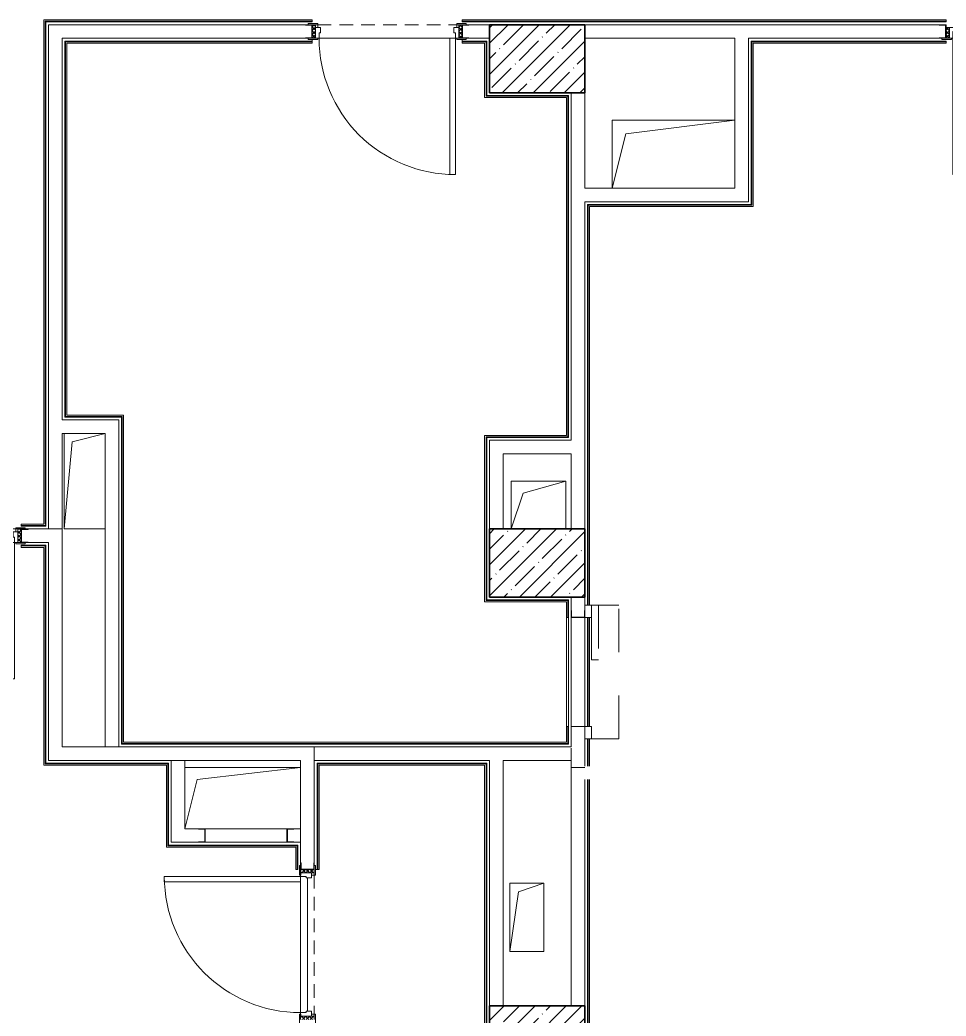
# Model space of a CAD drawing. Header units: millimetres. Extents: x 5993 to 95364, y 87345 to 143522.
# Drawn here: x 48751 to 49304, y 118966 to 119561 of the extents above; entities that cross this region are included whole.
import ezdxf

# ---------------------------------------------------------------- set-up
doc = ezdxf.new("R2010")
doc.units = ezdxf.units.MM
for name, pattern in [('200_ШТРИХ_ш1п0_6_', [160, 100, -60]), ('Штрих', [635, 317.5, -317.5]), ('Штрих короткий', [300, 150, -150])]:
    doc.linetypes.add(name, pattern=pattern)
for name, color, linetype, lineweight in [('0-2', 7, 'Continuous', 9), ('Двери', 7, 'Continuous', 9), ('Двери-1', 7, 'Continuous', 13), ('Каркас_Импост', 7, 'Continuous', 13), ('Каркас_Импост-1', 7, 'Continuous', 9), ('Невидимые линии-1', 7, 'Штрих', 9), ('Несущие колонны', 7, 'Continuous', 9), ('Несущие колонны-1', 7, 'Continuous', 35), ('Обобщенные модели', 7, 'Continuous', 9), ('Общие ребра', 7, 'Continuous', 9), ('Открывание-1', 7, 'Continuous', 9), ('Панель', 7, 'Continuous', 13), ('Перекрытия', 7, 'Continuous', 9), ('Перемычка-1', 7, 'Штрих короткий', 9), ('Перемычка_Пунктирные линии-1', 7, '200_ШТРИХ_ш1п0_6_', 9), ('Стены', 7, 'Continuous', 9), ('Стены-1', 7, 'Continuous', 13)]:
    doc.layers.add(name, color=color, linetype=linetype, lineweight=lineweight)
pattern_1 = [(135, (1751.41, 114.685), (-14.14214, -14.14214), []), (225, (1751.41, 114.685), (14.14214, -14.14214), [])]
pattern_2 = [(45, (-371.384, 114.685), (-14.1421, 14.1421), []), (135, (-371.384, 114.685), (-14.1421, -14.1421), [])]

# ---------------------------------------------------------------- blocks, each defined once
blk = doc.blocks.new('Дверь_СКБ_1Ст_Внутренняя_ШЕР - СОШ_Д-10__Дв_1100x2100h_Цеха пищеблока_EI30-27823164-АИ2_01_План напольных покрытий и плинтусов 1го этажа _Часть 1_')
at = {"layer": 'Двери'}
h = blk.add_hatch(dxfattribs=at)
h.set_pattern_fill('FP_76', color=256, style=0, pattern_type=2)
h.set_pattern_definition(pattern_1)
h.paths.add_polyline_path([(537.5, 47), (537.5, -50), (562.5, -50), (562.5, 50), (537.5, 50)], flags=0)
at = {"layer": 'Каркас_Импост-1'}
h = blk.add_hatch(dxfattribs=at)
h.set_pattern_fill('FP_77', color=256, style=0, pattern_type=2)
h.set_pattern_definition(pattern_2)
h.paths.add_polyline_path([(-537.5, 47), (-537.5, -50), (-512.5, -50), (-512.5, 50), (-537.5, 50)], flags=0)
at = {"layer": 'Каркас_Импост'}
for p, q in [((-497.5, 58), (-567.5, 58)), ((-567.5, 58), (-567.5, 50)), ((-512.5, 50), (-537.5, 50)), ((-537.5, 50), (-497.5, 50)), ((-487.5, 50), (-512.5, 50)), ((-512.5, 50), (-512.5, -30)), ((-512.5, -50), (-512.5, 50)), ((-497.5, 50), (-512.5, 50)), ((-512.5, 50), (-512.5, 49)), ((-512.5, 49), (-497.5, 49)), ((-497.5, 50), (-497.5, 58)), ((-497.5, 49), (-497.5, 50)), ((-487.5, 10), (-487.5, 50)), ((-477.5, 10), (-487.5, 10)), ((-477.5, -30), (-477.5, 10)), ((512.5, 10), (502.5, 10)), ((502.5, 10), (502.5, -30)), ((512.5, 50), (512.5, 10)), ((537.5, 50), (512.5, 50)), ((592.5, 58), (522.5, 58)), ((522.5, 58), (522.5, 50)), ((537.5, 50), (522.5, 50)), ((522.5, 50), (522.5, 49)), ((522.5, 50), (562.5, 50)), ((522.5, 49), (537.5, 49)), ((537.5, -30), (537.5, 50)), ((562.5, 50), (537.5, 50)), ((537.5, 50), (537.5, -50)), ((537.5, 49), (537.5, 50)), ((592.5, 50), (592.5, 58)), ((-567.5, -50), (-567.5, -58)), ((-567.5, -58), (-497.5, -58)), ((-537.5, -50), (-512.5, -50)), ((-497.5, -50), (-537.5, -50)), ((-512.5, -30), (-477.5, -30)), ((-497.5, -30), (-512.5, -30)), ((-512.5, -30), (-512.5, -50)), ((-512.5, -50), (-497.5, -50)), ((-497.5, -50), (-497.5, -30)), ((-497.5, -58), (-497.5, -50)), ((502.5, -30), (537.5, -30)), ((537.5, -30), (522.5, -30)), ((522.5, -30), (522.5, -50)), ((522.5, -50), (537.5, -50)), ((562.5, -50), (522.5, -50)), ((522.5, -50), (522.5, -58)), ((522.5, -58), (592.5, -58)), ((537.5, -50), (537.5, -30)), ((537.5, -50), (562.5, -50)), ((592.5, -58), (592.5, -50))]:
    blk.add_line(p, q, dxfattribs=at)
at = {"layer": 'Открывание-1'}
blk.add_arc((-487.5, 50), 1000, 360, 90, dxfattribs=at)
at = {"layer": 'Панель'}
for p, q in [((-487.5, 1050), (-487.5, 50)), ((-447.5, 1050), (-487.5, 1050)), ((-447.5, 50), (-447.5, 1050)), ((-487.5, 50), (-447.5, 50))]:
    blk.add_line(p, q, dxfattribs=at)
blk = doc.blocks.new('Дверь_СКБ_1Ст_Внутренняя_ШЕР - СОШ_Д-9_Дв_1100x2100h_Раздаточная_ моечные_ цеха все кроме горячего_ помещение для временного хранения пищевых отходов-27822622-АИ2_01_План напольных покрытий и плинтусов 1го этажа _Часть 1_')
at = {"layer": 'Двери'}
h = blk.add_hatch(dxfattribs=at)
h.set_pattern_fill('FP_76', color=256, style=0, pattern_type=2)
h.set_pattern_definition(pattern_1)
h.paths.add_polyline_path([(562.5, 50), (537.5, 50), (537.5, -50), (562.5, -50), (562.5, 47)], flags=0)
at = {"layer": 'Каркас_Импост-1'}
h = blk.add_hatch(dxfattribs=at)
h.set_pattern_fill('FP_77', color=256, style=0, pattern_type=2)
h.set_pattern_definition(pattern_2)
h.paths.add_polyline_path([(-512.5, -50), (-512.5, 50), (-537.5, 50), (-537.5, -50)], flags=0)
at = {"layer": 'Каркас_Импост'}
for p, q in [((-497.5, 58), (-567.5, 58)), ((-567.5, 58), (-567.5, 50)), ((-512.5, 50), (-537.5, 50)), ((-537.5, 50), (-497.5, 50)), ((-487.5, 50), (-512.5, 50)), ((-512.5, 50), (-512.5, -30)), ((-512.5, -50), (-512.5, 50)), ((-497.5, 50), (-512.5, 50)), ((-512.5, 50), (-512.5, 49)), ((-512.5, 49), (-497.5, 49)), ((-497.5, 50), (-497.5, 58)), ((-497.5, 49), (-497.5, 50)), ((-487.5, 10), (-487.5, 50)), ((-477.5, 10), (-487.5, 10)), ((-477.5, -30), (-477.5, 10)), ((512.5, 10), (502.5, 10)), ((502.5, 10), (502.5, -30)), ((512.5, 50), (512.5, 10)), ((537.5, 50), (512.5, 50)), ((592.5, 58), (522.5, 58)), ((522.5, 58), (522.5, 50)), ((537.5, 50), (522.5, 50)), ((522.5, 50), (522.5, 49)), ((522.5, 50), (562.5, 50)), ((522.5, 49), (537.5, 49)), ((537.5, -30), (537.5, 50)), ((562.5, 50), (537.5, 50)), ((537.5, 50), (537.5, -50)), ((537.5, 49), (537.5, 50)), ((592.5, 50), (592.5, 58)), ((-567.5, -50), (-567.5, -58)), ((-567.5, -58), (-497.5, -58)), ((-537.5, -50), (-512.5, -50)), ((-497.5, -50), (-537.5, -50)), ((-512.5, -30), (-477.5, -30)), ((-497.5, -30), (-512.5, -30)), ((-512.5, -30), (-512.5, -50)), ((-512.5, -50), (-497.5, -50)), ((-497.5, -50), (-497.5, -30)), ((-497.5, -58), (-497.5, -50)), ((502.5, -30), (537.5, -30)), ((537.5, -30), (522.5, -30)), ((522.5, -30), (522.5, -50)), ((522.5, -50), (537.5, -50)), ((562.5, -50), (522.5, -50)), ((522.5, -50), (522.5, -58)), ((522.5, -58), (592.5, -58)), ((537.5, -50), (537.5, -30)), ((537.5, -50), (562.5, -50)), ((592.5, -58), (592.5, -50))]:
    blk.add_line(p, q, dxfattribs=at)
at = {"layer": 'Открывание-1'}
blk.add_arc((-487.5, 50), 1000, 360, 90, dxfattribs=at)
at = {"layer": 'Панель'}
for p, q in [((-487.5, 1050), (-487.5, 50)), ((-447.5, 1050), (-487.5, 1050)), ((-447.5, 50), (-447.5, 1050)), ((-487.5, 50), (-447.5, 50))]:
    blk.add_line(p, q, dxfattribs=at)
blk = doc.blocks.new('Дверь_СКБ_1Ст_Внутренняя_ШЕР - СОШ_Д-10__Дв_1100x2100h_Цеха пищеблока_EI30-27822588-АИ2_01_План напольных покрытий и плинтусов 1го этажа _Часть 1_')
at = {"layer": 'Двери'}
h = blk.add_hatch(dxfattribs=at)
h.set_pattern_fill('FP_76', color=256, style=0, pattern_type=2)
h.set_pattern_definition(pattern_1)
h.paths.add_polyline_path([(562.5, 50), (537.5, 50), (537.5, -50), (562.5, -50), (562.5, 47)], flags=0)
at = {"layer": 'Каркас_Импост-1'}
h = blk.add_hatch(dxfattribs=at)
h.set_pattern_fill('FP_77', color=256, style=0, pattern_type=2)
h.set_pattern_definition(pattern_2)
h.paths.add_polyline_path([(-512.5, -50), (-512.5, 50), (-537.5, 50), (-537.5, -50)], flags=0)
at = {"layer": 'Каркас_Импост'}
for p, q in [((-497.5, 58), (-567.5, 58)), ((-567.5, 58), (-567.5, 50)), ((-512.5, 50), (-537.5, 50)), ((-537.5, 50), (-497.5, 50)), ((-487.5, 50), (-512.5, 50)), ((-512.5, 50), (-512.5, -30)), ((-512.5, -50), (-512.5, 50)), ((-497.5, 50), (-512.5, 50)), ((-512.5, 50), (-512.5, 49)), ((-512.5, 49), (-497.5, 49)), ((-497.5, 50), (-497.5, 58)), ((-497.5, 49), (-497.5, 50)), ((-487.5, 10), (-487.5, 50)), ((-477.5, 10), (-487.5, 10)), ((-477.5, -30), (-477.5, 10)), ((512.5, 10), (502.5, 10)), ((502.5, 10), (502.5, -30)), ((512.5, 50), (512.5, 10)), ((537.5, 50), (512.5, 50)), ((592.5, 58), (522.5, 58)), ((522.5, 58), (522.5, 50)), ((537.5, 50), (522.5, 50)), ((522.5, 50), (522.5, 49)), ((522.5, 50), (562.5, 50)), ((522.5, 49), (537.5, 49)), ((537.5, -30), (537.5, 50)), ((562.5, 50), (537.5, 50)), ((537.5, 50), (537.5, -50)), ((537.5, 49), (537.5, 50)), ((592.5, 50), (592.5, 58)), ((-567.5, -50), (-567.5, -58)), ((-567.5, -58), (-497.5, -58)), ((-537.5, -50), (-512.5, -50)), ((-497.5, -50), (-537.5, -50)), ((-512.5, -30), (-477.5, -30)), ((-497.5, -30), (-512.5, -30)), ((-512.5, -30), (-512.5, -50)), ((-512.5, -50), (-497.5, -50)), ((-497.5, -50), (-497.5, -30)), ((-497.5, -58), (-497.5, -50)), ((502.5, -30), (537.5, -30)), ((537.5, -30), (522.5, -30)), ((522.5, -30), (522.5, -50)), ((522.5, -50), (537.5, -50)), ((562.5, -50), (522.5, -50)), ((522.5, -50), (522.5, -58)), ((522.5, -58), (592.5, -58)), ((537.5, -50), (537.5, -30)), ((537.5, -50), (562.5, -50)), ((592.5, -58), (592.5, -50))]:
    blk.add_line(p, q, dxfattribs=at)
at = {"layer": 'Открывание-1'}
blk.add_arc((512.5, 50), 1000, 90, 180, dxfattribs=at)
at = {"layer": 'Панель'}
for p, q in [((512.5, 1050), (472.5, 1050)), ((472.5, 1050), (472.5, 50)), ((512.5, 50), (512.5, 1050)), ((472.5, 50), (512.5, 50))]:
    blk.add_line(p, q, dxfattribs=at)
blk = doc.blocks.new('Дверь_СКБ_2Ст_Внутренняя_ШЕР - СОШ_Д-27__Дв_1400x2100h_Помещения пищеблока_EI30-27874836-АИ2_01_План напольных покрытий и плинтусов 1го этажа _Часть 1_')
at = {"layer": 'Двери'}
h = blk.add_hatch(dxfattribs=at)
h.set_pattern_fill('FP_80', color=256, style=0, pattern_type=2)
h.set_pattern_definition([(135, (1601.41, 114.685), (-14.14214, -14.14214), []), (225, (1601.41, 114.685), (14.14214, -14.14214), [])])
h.paths.add_polyline_path([(687.5, 50), (687.5, -30), (712.5, -30), (712.5, 50)], flags=0)
at = {"layer": 'Каркас_Импост-1'}
h = blk.add_hatch(dxfattribs=at)
h.set_pattern_fill('FP_81', color=256, style=0, pattern_type=2)
h.set_pattern_definition([(45, (-521.384, 114.685), (-14.1421, 14.1421), []), (135, (-521.384, 114.685), (-14.1421, -14.1421), [])])
h.paths.add_polyline_path([(-687.5, 50), (-687.5, -30), (-662.5, -30), (-662.5, 50)], flags=0)
at = {"layer": 'Каркас_Импост'}
for p, q in [((-647.5, 58), (-717.5, 58)), ((-717.5, 58), (-717.5, 50)), ((-662.5, 50), (-687.5, 50)), ((-687.5, 50), (-647.5, 50)), ((-637.5, 50), (-662.5, 50)), ((-662.5, 50), (-662.5, -30)), ((-662.5, -30), (-662.5, 50)), ((-647.5, 50), (-662.5, 50)), ((-662.5, 50), (-662.5, 49)), ((-662.5, 49), (-647.5, 49)), ((-647.5, 50), (-647.5, 58)), ((-647.5, 49), (-647.5, 50)), ((-637.5, 0), (-637.5, 50)), ((-627.5, 0), (-637.5, 0)), ((-627.5, -30), (-627.5, 0)), ((662.5, 0), (652.5, 0)), ((652.5, 0), (652.5, -30)), ((662.5, 50), (662.5, 0)), ((687.5, 50), (662.5, 50)), ((742.5, 58), (672.5, 58)), ((672.5, 58), (672.5, 50)), ((687.5, 50), (672.5, 50)), ((672.5, 50), (672.5, 49)), ((672.5, 50), (712.5, 50)), ((672.5, 49), (687.5, 49)), ((687.5, -30), (687.5, 50)), ((712.5, 50), (687.5, 50)), ((687.5, 50), (687.5, -30)), ((687.5, 49), (687.5, 50)), ((742.5, 50), (742.5, 58)), ((-687.5, -30), (-662.5, -30)), ((-662.5, -30), (-627.5, -30)), ((652.5, -30), (687.5, -30)), ((687.5, -30), (712.5, -30))]:
    blk.add_line(p, q, dxfattribs=at)
at = {"layer": 'Открывание-1'}
for centre, radius, start, end in [((662.5, 50), 1000, 90, 180), ((-637.5, 50), 300, 0, 90)]:
    blk.add_arc(centre, radius, start, end, dxfattribs=at)
at = {"layer": 'Панель'}
for p, q in [((662.5, 1050), (612.5, 1050)), ((612.5, 1050), (612.5, 50)), ((662.5, 50), (662.5, 1050)), ((-637.5, 350), (-637.5, 50)), ((-587.5, 350), (-637.5, 350)), ((-587.5, 50), (-587.5, 350)), ((-637.5, 50), (-587.5, 50)), ((612.5, 50), (662.5, 50))]:
    blk.add_line(p, q, dxfattribs=at)
blk = doc.blocks.new('BSC_Колонна _Прямоугольная - 500х700-V138-АИ2_01_План напольных покрытий и плинтусов 1го этажа _Часть 1_')
at = {"layer": 'Несущие колонны'}
h = blk.add_hatch(dxfattribs=at)
h.set_pattern_fill('FP_176', color=256, style=0, pattern_type=2)
h.set_pattern_definition([(315, (-64950, 91250), (114.04925, 114.04925), []), (315, (-64950, 91135.95), (114.04925, 114.04925), [201.613, -40.323, 3.353, -36.97])])
h.paths.add_polyline_path([(-250, 350), (-250, -350), (250, -350), (250, 350)], flags=0)
at = {"layer": 'Несущие колонны-1'}
for p, q in [((250, 350), (-250, 350)), ((-250, 350), (-250, -350)), ((250, -350), (250, 350)), ((-250, -350), (250, -350))]:
    blk.add_line(p, q, dxfattribs=at)
blk = doc.blocks.new('BSC_Колонна _Прямоугольная - 500х700-V141-АИ2_01_План напольных покрытий и плинтусов 1го этажа _Часть 1_')
at = {"layer": 'Несущие колонны'}
h = blk.add_hatch(dxfattribs=at)
h.set_pattern_fill('FP_179', color=256, style=0, pattern_type=2)
h.set_pattern_definition([(315, (-61450, 91250), (114.04925, 114.04925), []), (315, (-61450, 91135.95), (114.04925, 114.04925), [201.613, -40.323, 3.353, -36.97])])
h.paths.add_polyline_path([(-250, -350), (250, -350), (250, 350), (-250, 350)], flags=0)
at = {"layer": 'Несущие колонны-1'}
for p, q in [((250, 350), (-250, 350)), ((-250, 350), (-250, -350)), ((250, -350), (250, 350)), ((-250, -350), (250, -350))]:
    blk.add_line(p, q, dxfattribs=at)
blk = doc.blocks.new('BSC_Колонна _Прямоугольная - 500х700-V144-АИ2_01_План напольных покрытий и плинтусов 1го этажа _Часть 1_')
at = {"layer": 'Несущие колонны'}
h = blk.add_hatch(dxfattribs=at)
h.set_pattern_fill('FP_182', color=256, style=0, pattern_type=2)
h.set_pattern_definition([(315, (-68650, 91250), (114.04925, 114.04925), []), (315, (-68650, 91135.95), (114.04925, 114.04925), [201.613, -40.323, 3.353, -36.97])])
h.paths.add_polyline_path([(-250, 350), (-250, -350), (250, -350), (250, 350), (-33.8, 350)], flags=0)
at = {"layer": 'Несущие колонны-1'}
for p, q in [((250, 350), (-250, 350)), ((-250, 350), (-250, -350)), ((250, -350), (250, 350)), ((-250, -350), (250, -350))]:
    blk.add_line(p, q, dxfattribs=at)
blk = doc.blocks.new('Проем_Дверь_Прямоугольный - 800х800h_проемы без заполнения-27740163-АИ2_01_План напольных покрытий и плинтусов 1го этажа _Часть 1_')
at = {"layer": 'Перемычка-1'}
for p, q in [((400, 50), (-400, 50)), ((400, -50), (-400, -50))]:
    blk.add_line(p, q, dxfattribs=at)
blk = doc.blocks.new('DM_Штора_Противопожарная_Doormaster_EI-60 - ш_800 х в_800-30774236-АИ2_01_План напольных покрытий и плинтусов 1го этажа _Часть 1_')
at = {"layer": 'Двери-1'}
for p, q in [((-365, -50), (-275, -50)), ((-365, -100), (-365, -50)), ((-275, -50), (-275, -100)), ((525, -100), (525, -50)), ((575, -50), (615, -50)), ((615, -50), (615, -100)), ((-275, -100), (-365, -100)), ((-275, -75), (525, -75)), ((615, -100), (525, -100))]:
    blk.add_line(p, q, dxfattribs=at)
at = {"layer": 'Невидимые линии-1'}
for p, q in [((-365, -50), (525, -50)), ((-365, -300), (-365, -50)), ((575, -50), (615, -50)), ((615, -50), (615, -300)), ((215, -150), (215, -100)), ((215, -100), (615, -100)), ((615, -100), (615, -150)), ((615, -150), (215, -150)), ((-365, -300), (615, -300))]:
    blk.add_line(p, q, dxfattribs=at)
blk = doc.blocks.new('154_Фахверк_СКБ_Швеллер - Тип_100_4010_1-28088705-АИ2_01_План напольных покрытий и плинтусов 1го этажа _Часть 1_')
at = {"layer": 'Обобщенные модели'}
for p, q in [((175, 50), (125, 50)), ((125, 50), (125, -50)), ((128, 47), (175, 47)), ((128, -47), (128, 47)), ((175, 47), (175, 50)), ((125, -50), (175, -50)), ((175, -47), (128, -47)), ((175, -50), (175, -47))]:
    blk.add_line(p, q, dxfattribs=at)
blk = doc.blocks.new('АР_Перемычка - АР_Перемычка-27740195-АИ2_01_План напольных покрытий и плинтусов 1го этажа _Часть 1_')
at = {"layer": 'Обобщенные модели'}
blk.add_line((0, -50), (2, -50), dxfattribs=at)
at = {"layer": 'Перемычка_Пунктирные линии-1'}
for p, q in [((0, 50), (800, 50)), ((890, 50), (1090, 50)), ((1100, 50), (1100, -50)), ((0, -50), (1100, -50))]:
    blk.add_line(p, q, dxfattribs=at)
blk = doc.blocks.new('154_Фахверк_СКБ_Швеллер - Тип_100_4010-27789772-АИ2_01_План напольных покрытий и плинтусов 1го этажа _Часть 1_')
at = {"layer": 'Обобщенные модели'}
for p, q in [((175, 50), (125, 50)), ((125, 50), (125, -50)), ((128, 47), (175, 47)), ((128, -47), (128, 47)), ((175, 47), (175, 50)), ((125, -50), (175, -50)), ((175, -47), (128, -47)), ((175, -50), (175, -47))]:
    blk.add_line(p, q, dxfattribs=at)
blk = doc.blocks.new('154_Фахверк_СКБ_Швеллер - Тип_100_3600-27825154-АИ2_01_План напольных покрытий и плинтусов 1го этажа _Часть 1_')
at = {"layer": 'Обобщенные модели'}
for p, q in [((175, 50), (125, 50)), ((125, 50), (125, -50)), ((128, 47), (175, 47)), ((128, -47), (128, 47)), ((175, 47), (175, 50)), ((125, -50), (175, -50)), ((175, -47), (128, -47)), ((175, -50), (175, -47))]:
    blk.add_line(p, q, dxfattribs=at)
blk = doc.blocks.new('АР_Перемычка - АР_Перемычка-27822017-АИ2_01_План напольных покрытий и плинтусов 1го этажа _Часть 1_')
at = {"layer": 'Перемычка_Пунктирные линии-1'}
for p, q in [((0, 50), (1100, 50)), ((0, -50), (1100, -50))]:
    blk.add_line(p, q, dxfattribs=at)
blk = doc.blocks.new('AR_Отверстие прямоугольное _в плите_ - AR_Отверстие прямоугольное _в плите_-30459803-АИ2_01_План напольных покрытий и плинтусов 1го этажа _Часть 1_')
at = {"layer": 'Обобщенные модели'}
for p, q in [((-150, 350), (-150, -350)), ((-90, 290), (150, 350)), ((-150, -350), (-90, 290)), ((-150, -350), (150, -350))]:
    blk.add_line(p, q, dxfattribs=at)
blk = doc.blocks.new('AR_Отверстие прямоугольное _в плите_ - AR_Отверстие прямоугольное _в плите_-V222-АИ2_01_План напольных покрытий и плинтусов 1го этажа _Часть 1_')
at = {"layer": 'Обобщенные модели'}
for p, q in [((125, 250), (-125, 250)), ((-125, 250), (-125, -250)), ((-62.5, 187.5), (125, 250)), ((125, -250), (125, 250)), ((-125, -250), (-62.5, 187.5)), ((-125, -250), (125, -250))]:
    blk.add_line(p, q, dxfattribs=at)
blk = doc.blocks.new('AR_Отверстие прямоугольное _в плите_ - AR_Отверстие прямоугольное _в плите_-30602922-АИ2_01_План напольных покрытий и плинтусов 1го этажа _Часть 1_')
at = {"layer": 'Обобщенные модели'}
for p, q in [((425, 225), (-425, 225)), ((-335, 135), (425, 225)), ((-425, -225), (-335, 135))]:
    blk.add_line(p, q, dxfattribs=at)
blk = doc.blocks.new('AR_Отверстие прямоугольное _в плите_ - AR_Отверстие прямоугольное _в плите_-30552730-АИ2_01_План напольных покрытий и плинтусов 1го этажа _Часть 1_')
at = {"layer": 'Обобщенные модели'}
for p, q in [((450, 250), (-450, 250)), ((-450, 250), (-450, -250)), ((-350, 150), (450, 250)), ((-450, -250), (-350, 150))]:
    blk.add_line(p, q, dxfattribs=at)
blk = doc.blocks.new('AR_Отверстие прямоугольное _в плите_ - AR_Отверстие прямоугольное _в плите_-30552695-АИ2_01_План напольных покрытий и плинтусов 1го этажа _Часть 1_')
at = {"layer": 'Обобщенные модели'}
for p, q in [((200, 175), (-200, 175)), ((-200, 175), (-200, -175)), ((-112.5, 87.5), (200, 175)), ((200, -175), (200, 175)), ((-200, -175), (-112.5, 87.5))]:
    blk.add_line(p, q, dxfattribs=at)

msp = doc.modelspace()

# ---------------------------------------------------------------- linework, layer by layer
at = {"layer": 'Общие ребра'}
for p, q in [((48925.71, 119560.56), (48766.17, 119560.56)), ((48766.17, 119560.15), (48766.17, 119560.56)), ((48766.17, 119560.15), (48766.17, 119260.18)), ((49304.2, 119560.56), (49015.24, 119560.56)), ((48778.38, 119324.51), (48778.38, 119548.32)), ((48778.38, 119548.32), (48779.19, 119548.32)), ((48779.19, 119548.32), (48925.71, 119548.32)), ((49015.24, 119548.32), (49028.67, 119548.32)), ((49028.67, 119548.32), (49029.49, 119548.32)), ((49029.49, 119515.76), (49029.49, 119548.32)), ((49188.21, 119548.35), (49189.02, 119548.35)), ((49188.21, 119451.08), (49188.21, 119548.35)), ((49189.02, 119548.35), (49304.2, 119548.35)), ((49029.89, 119515.76), (49029.49, 119515.76)), ((49029.89, 119515.76), (49077.51, 119515.76)), ((49077.51, 119515.76), (49078.32, 119515.76)), ((49078.32, 119515.76), (49078.32, 119312.3)), ((49090.53, 119211.78), (49090.53, 119450.67)), ((49090.53, 119450.67), (49091.35, 119450.67)), ((49091.35, 119450.67), (49188.21, 119450.67)), ((49188.21, 119451.08), (49188.21, 119450.67)), ((48779.19, 119324.51), (48778.38, 119324.51)), ((48812.16, 119324.51), (48779.19, 119324.51)), ((48812.16, 119324.51), (48812.16, 119324.1)), ((48812.16, 119129.16), (48812.16, 119324.1)), ((49029.49, 119312.3), (49029.89, 119312.3)), ((49029.49, 119214.63), (49029.49, 119312.3)), ((49029.89, 119312.3), (49077.51, 119312.3)), ((49078.32, 119312.3), (49077.51, 119312.3)), ((48766.58, 119259.37), (48751.93, 119259.37)), ((48766.17, 119260.18), (48766.58, 119260.18)), ((48766.17, 119247.16), (48751.93, 119247.16)), ((48766.17, 119247.16), (48766.17, 119246.34)), ((48766.17, 119246.34), (48766.17, 119117.36)), ((49029.89, 119214.63), (49029.49, 119214.63)), ((49029.89, 119214.63), (49077.51, 119214.63)), ((49077.51, 119214.63), (49078.32, 119214.63)), ((49078.32, 119214.63), (49078.32, 119204.45)), ((49078.32, 119139.34), (49078.32, 119129.98)), ((49090.53, 119115.73), (49090.53, 119132.01)), ((48812.97, 119129.16), (48812.16, 119129.16)), ((49078.32, 119129.16), (48812.97, 119129.16)), ((49078.32, 119129.98), (49078.32, 119129.16)), ((48766.17, 119116.95), (48766.17, 119117.36)), ((48839.43, 119116.95), (48766.17, 119116.95)), ((48839.43, 119116.95), (48839.43, 119116.14)), ((48839.43, 119068.11), (48839.43, 119116.14)), ((48928.96, 119116.95), (48928.96, 119053.87)), ((48928.96, 119116.95), (48929.78, 119116.95)), ((49028.67, 119116.95), (48929.78, 119116.95)), ((49028.67, 119116.95), (49029.49, 119116.95)), ((49029.49, 118931.34), (49029.49, 119116.95)), ((49090.53, 118518.7), (49090.53, 119107.59)), ((48839.83, 119068.11), (48839.43, 119068.11)), ((48916.75, 119068.11), (48839.83, 119068.11)), ((48916.75, 119068.11), (48916.75, 119067.3)), ((48916.75, 119053.87), (48916.75, 119067.3))]:
    msp.add_line(p, q, dxfattribs=at)
at = {"layer": 'Перекрытия'}
for p, q in [((48925.71, 119549.73), (48925.71, 119548.73)), ((48929.78, 119550.38), (49007.92, 119550.38)), ((49007.92, 119550.38), (48929.78, 119550.38)), ((49015.24, 119548.73), (49015.24, 119549.73)), ((48928.56, 119053.87), (48927.58, 119053.87)), ((48922.86, 118969.22), (48922.86, 119048.99)), ((48918.79, 119046.55), (48918.79, 118968.41))]:
    msp.add_line(p, q, dxfattribs=at)
at = {"layer": 'Стены'}
for p, q in [((49077.51, 119139.34), (49077.51, 119204.45)), ((49078.73, 119204.45), (49078.73, 119139.34)), ((49080.36, 119139.34), (49080.36, 119204.45)), ((49088.5, 119204.45), (49088.5, 119139.34)), ((49090.13, 119139.34), (49090.13, 119204.45)), ((49091.35, 119204.45), (49091.35, 119139.34))]:
    msp.add_line(p, q, dxfattribs=at)
at = {"layer": 'Стены-1'}
for p, q in [((48925.71, 119561.37), (48765.36, 119561.37)), ((48765.36, 119561.37), (48765.36, 119560.56)), ((48765.36, 119560.56), (48765.36, 119560.15)), ((48765.36, 119560.15), (48765.36, 119260.18)), ((48766.58, 119560.15), (48925.71, 119560.15)), ((48766.58, 119260.18), (48766.58, 119560.15)), ((48925.71, 119560.15), (48925.71, 119561.37)), ((49304.2, 119561.37), (49015.24, 119561.37)), ((49015.24, 119561.37), (49015.24, 119560.15)), ((49015.24, 119560.15), (49304.2, 119560.15)), ((49304.2, 119560.15), (49304.2, 119561.37)), ((48776.35, 119558.52), (48768.21, 119558.52)), ((48768.21, 119558.52), (48768.21, 119257.33)), ((48921.64, 119558.52), (48776.35, 119558.52)), ((49031.52, 119558.52), (49019.31, 119558.52)), ((49300.13, 119558.52), (49088.5, 119558.52)), ((48776.35, 119550.38), (48921.64, 119550.38)), ((48776.35, 119322.48), (48776.35, 119550.38)), ((48777.97, 119548.73), (48777.97, 119324.1)), ((48778.38, 119548.73), (48777.97, 119548.73)), ((48779.19, 119548.73), (48778.38, 119548.73)), ((48925.71, 119548.73), (48779.19, 119548.73)), ((48925.71, 119547.51), (48925.71, 119548.73)), ((49028.67, 119548.73), (49015.24, 119548.73)), ((49015.24, 119548.73), (49015.24, 119547.51)), ((49019.31, 119550.38), (49031.52, 119550.38)), ((49029.49, 119548.73), (49028.67, 119548.73)), ((49029.89, 119548.73), (49029.49, 119548.73)), ((49029.89, 119516.17), (49029.89, 119548.73)), ((49088.5, 119550.38), (49178.03, 119550.38)), ((49178.03, 119550.38), (49178.03, 119460.85)), ((49186.17, 119460.85), (49186.17, 119550.38)), ((49186.17, 119550.38), (49300.13, 119550.38)), ((49187.8, 119548.76), (49187.8, 119451.08)), ((49188.21, 119548.76), (49187.8, 119548.76)), ((49189.02, 119548.76), (49188.21, 119548.76)), ((49304.2, 119548.76), (49189.02, 119548.76)), ((49304.2, 119547.53), (49304.2, 119548.76)), ((48779.19, 119325.32), (48779.19, 119547.51)), ((48779.19, 119547.51), (48925.71, 119547.51)), ((49015.24, 119547.51), (49028.67, 119547.51)), ((49028.67, 119547.51), (49028.67, 119514.95)), ((49189.02, 119547.53), (49304.2, 119547.53)), ((49189.02, 119451.08), (49189.02, 119547.53)), ((49028.67, 119514.95), (49029.49, 119514.95)), ((49029.49, 119514.95), (49029.89, 119514.95)), ((49077.51, 119516.17), (49029.89, 119516.17)), ((49029.89, 119514.95), (49077.51, 119514.95)), ((49078.32, 119516.17), (49077.51, 119516.17)), ((49077.51, 119514.95), (49077.51, 119313.12)), ((49078.73, 119516.17), (49078.32, 119516.17)), ((49078.73, 119311.89), (49078.73, 119516.17)), ((49080.36, 119517.83), (49080.36, 119310.27)), ((49088.5, 119460.85), (49088.5, 119517.83)), ((49178.03, 119460.85), (49088.5, 119460.85)), ((49186.17, 119452.71), (49186.17, 119460.85)), ((49088.5, 119452.71), (49186.17, 119452.71)), ((49088.5, 119257.36), (49088.5, 119452.71)), ((49090.13, 119451.08), (49090.13, 119211.78)), ((49090.53, 119451.08), (49090.13, 119451.08)), ((49091.35, 119451.08), (49090.53, 119451.08)), ((49187.8, 119451.08), (49091.35, 119451.08)), ((49091.35, 119211.78), (49091.35, 119449.86)), ((49091.35, 119449.86), (49189.02, 119449.86)), ((49189.02, 119450.67), (49189.02, 119451.08)), ((49189.02, 119449.86), (49189.02, 119450.67)), ((48810.13, 119322.48), (48776.35, 119322.48)), ((48777.97, 119324.1), (48778.38, 119324.1)), ((48778.38, 119324.1), (48779.19, 119324.1)), ((48812.97, 119325.32), (48779.19, 119325.32)), ((48779.19, 119324.1), (48811.75, 119324.1)), ((48810.13, 119314.34), (48810.13, 119322.48)), ((48811.75, 119324.1), (48811.75, 119128.75)), ((48812.97, 119324.51), (48812.97, 119325.32)), ((48812.97, 119324.1), (48812.97, 119324.51)), ((48812.97, 119129.98), (48812.97, 119324.1)), ((48776.35, 119314.34), (48801.99, 119314.34)), ((48776.35, 119257.33), (48776.35, 119314.34)), ((48801.99, 119314.34), (48801.99, 119127.13)), ((48810.13, 119127.13), (48810.13, 119314.34)), ((49028.67, 119313.12), (49028.67, 119213.81)), ((49029.49, 119313.12), (49028.67, 119313.12)), ((49029.89, 119313.12), (49029.49, 119313.12)), ((49077.51, 119313.12), (49029.89, 119313.12)), ((49029.89, 119311.89), (49077.51, 119311.89)), ((49029.89, 119215.03), (49029.89, 119311.89)), ((49080.36, 119310.27), (49031.52, 119310.27)), ((49031.52, 119310.27), (49031.52, 119302.13)), ((49077.51, 119311.89), (49078.32, 119311.89)), ((49078.32, 119311.89), (49078.73, 119311.89)), ((49031.52, 119302.13), (49031.52, 119257.36)), ((49039.66, 119302.13), (49080.36, 119302.13)), ((49039.66, 119257.36), (49039.66, 119302.13)), ((49080.36, 119302.13), (49080.36, 119257.36)), ((48765.36, 119260.18), (48751.93, 119260.18)), ((48751.93, 119260.18), (48751.93, 119258.96)), ((48751.93, 119258.96), (48766.58, 119258.96)), ((48768.21, 119257.33), (48756, 119257.33)), ((48766.58, 119258.96), (48766.58, 119260.18)), ((48776.35, 119257.33), (48768.21, 119257.33)), ((48768.21, 119257.33), (48776.35, 119257.33)), ((48776.35, 119127.13), (48776.35, 119257.33)), ((48766.58, 119247.56), (48751.93, 119247.56)), ((48751.93, 119247.56), (48751.93, 119246.34)), ((48751.93, 119246.34), (48765.36, 119246.34)), ((48756, 119249.19), (48768.21, 119249.19)), ((48765.36, 119246.34), (48765.36, 119117.36)), ((48766.58, 119247.16), (48766.58, 119247.56)), ((48766.58, 119246.34), (48766.58, 119247.16)), ((48766.58, 119117.36), (48766.58, 119246.34)), ((48768.21, 119249.19), (48768.21, 119127.13)), ((49077.51, 119215.03), (49029.89, 119215.03)), ((49078.32, 119215.03), (49077.51, 119215.03)), ((49078.73, 119215.03), (49078.32, 119215.03)), ((49078.73, 119204.45), (49078.73, 119215.03)), ((49080.36, 119216.66), (49080.36, 119208.52)), ((49088.5, 119211.78), (49088.5, 119216.66)), ((49028.67, 119213.81), (49029.49, 119213.81)), ((49029.49, 119213.81), (49029.89, 119213.81)), ((49029.89, 119213.81), (49077.51, 119213.81)), ((49077.51, 119213.81), (49077.51, 119204.45)), ((49077.51, 119204.45), (49078.73, 119204.45)), ((49078.73, 119139.34), (49077.51, 119139.34)), ((49077.51, 119139.34), (49077.51, 119129.98)), ((49078.73, 119129.98), (49078.73, 119139.34)), ((49088.5, 119139.34), (49080.36, 119139.34)), ((49080.36, 119139.34), (49080.36, 119127.13)), ((49088.5, 119115.73), (49088.5, 119132.01)), ((49090.13, 119132.01), (49090.13, 119115.73)), ((49091.35, 119115.73), (49091.35, 119132.01)), ((48768.21, 119127.13), (48768.21, 119118.99)), ((48918.79, 119127.13), (48776.35, 119127.13)), ((48801.99, 119127.13), (48810.13, 119127.13)), ((48811.75, 119128.75), (48812.16, 119128.75)), ((48812.16, 119128.75), (48812.97, 119128.75)), ((49077.51, 119129.98), (48812.97, 119129.98)), ((48812.97, 119128.75), (49078.73, 119128.75)), ((48926.93, 119127.13), (48918.79, 119127.13)), ((49080.36, 119127.13), (48926.93, 119127.13)), ((48926.93, 119127.13), (48926.93, 119118.99)), ((48926.93, 119057.94), (48926.93, 119127.13)), ((49078.73, 119129.16), (49078.73, 119129.98)), ((49078.73, 119128.75), (49078.73, 119129.16)), ((48765.36, 119117.36), (48765.36, 119116.95)), ((48765.36, 119116.95), (48765.36, 119116.14)), ((48765.36, 119116.14), (48838.61, 119116.14)), ((48839.83, 119117.36), (48766.58, 119117.36)), ((48768.21, 119118.99), (48918.79, 119118.99)), ((48838.61, 119116.14), (48838.61, 119067.3)), ((48839.83, 119116.95), (48839.83, 119117.36)), ((48839.83, 119116.14), (48839.83, 119116.95)), ((48839.83, 119068.52), (48839.83, 119116.14)), ((48849.6, 119118.99), (48841.46, 119118.99)), ((48841.46, 119118.99), (48841.46, 119078.29)), ((48849.6, 119078.29), (48849.6, 119118.99)), ((48918.79, 119118.99), (48918.79, 119057.94)), ((48926.93, 119118.99), (49031.52, 119118.99)), ((48928.96, 119117.36), (48928.56, 119117.36)), ((48928.56, 119117.36), (48928.56, 119053.87)), ((48929.78, 119117.36), (48928.96, 119117.36)), ((49028.67, 119117.36), (48929.78, 119117.36)), ((48929.78, 119053.87), (48929.78, 119116.14)), ((48929.78, 119116.14), (49028.67, 119116.14)), ((49029.49, 119117.36), (49028.67, 119117.36)), ((49028.67, 119116.14), (49028.67, 118930.53)), ((49029.89, 119117.36), (49029.49, 119117.36)), ((49029.89, 118931.75), (49029.89, 119117.36)), ((49031.52, 119118.99), (49031.52, 118972.48)), ((49039.66, 119118.99), (49080.36, 119118.99)), ((49039.66, 118972.48), (49039.66, 119118.99)), ((49080.36, 119118.99), (49080.36, 118972.48)), ((49088.5, 118972.48), (49088.5, 119107.59)), ((49090.13, 119107.59), (49090.13, 118518.29)), ((49091.35, 118519.51), (49091.35, 119107.59)), ((48841.46, 119078.29), (48841.46, 119070.15)), ((48857.74, 119078.29), (48849.6, 119078.29)), ((48910.65, 119078.29), (48861.81, 119078.29)), ((48918.79, 119078.29), (48914.72, 119078.29)), ((48918.79, 119070.15), (48918.79, 119078.29)), ((48838.61, 119067.3), (48839.43, 119067.3)), ((48839.43, 119067.3), (48839.83, 119067.3)), ((48917.16, 119068.52), (48839.83, 119068.52)), ((48839.83, 119067.3), (48915.94, 119067.3)), ((48841.46, 119070.15), (48857.74, 119070.15)), ((48861.81, 119070.15), (48910.65, 119070.15)), ((48914.72, 119070.15), (48918.79, 119070.15)), ((48915.94, 119067.3), (48915.94, 119053.87)), ((48917.16, 119068.11), (48917.16, 119068.52)), ((48917.16, 119067.3), (48917.16, 119068.11)), ((48917.16, 119053.87), (48917.16, 119067.3)), ((48915.94, 119053.87), (48917.16, 119053.87)), ((48928.56, 119053.87), (48929.78, 119053.87))]:
    msp.add_line(p, q, dxfattribs=at)

# ---------------------------------------------------------------- block references
at = {"layer": '0-2', "xscale": 0.08139549610658335, "yscale": 0.08139549610658335, "zscale": 0.08139549610658335}
for name, p, rotation in [('154_Фахверк_СКБ_Швеллер - Тип_100_3600-27825154-АИ2_01_План напольных покрытий и плинтусов 1го этажа _Часть 1_', (48935.88, 119554.45), 180), ('Дверь_СКБ_1Ст_Внутренняя_ШЕР - СОШ_Д-9_Дв_1100x2100h_Раздаточная_ моечные_ цеха все кроме горячего_ помещение для временного хранения пищевых отходов-27822622-АИ2_01_План напольных покрытий и плинтусов 1го этажа _Часть 1_', (48971.49, 119554.45), 180), ('АР_Перемычка - АР_Перемычка-27822017-АИ2_01_План напольных покрытий и плинтусов 1го этажа _Часть 1_', (49015.24, 119554.45), 180), ('BSC_Колонна _Прямоугольная - 500х700-V144-АИ2_01_План напольных покрытий и плинтусов 1го этажа _Часть 1_', (49060.01, 119538.17), 89.9999999999999), ('154_Фахверк_СКБ_Швеллер - Тип_100_4010-27789772-АИ2_01_План напольных покрытий и плинтусов 1го этажа _Часть 1_', (49314.37, 119554.45), 180), ('Дверь_СКБ_2Ст_Внутренняя_ШЕР - СОШ_Д-27__Дв_1400x2100h_Помещения пищеблока_EI30-27874836-АИ2_01_План напольных покрытий и плинтусов 1го этажа _Часть 1_', (49362.19, 119554.45), 180), ('Дверь_СКБ_1Ст_Внутренняя_ШЕР - СОШ_Д-10__Дв_1100x2100h_Цеха пищеблока_EI30-27823164-АИ2_01_План напольных покрытий и плинтусов 1го этажа _Часть 1_', (48708.18, 119253.26), 180), ('АР_Перемычка - АР_Перемычка-27822017-АИ2_01_План напольных покрытий и плинтусов 1го этажа _Часть 1_', (48751.93, 119253.26), 180), ('BSC_Колонна _Прямоугольная - 500х700-V138-АИ2_01_План напольных покрытий и плинтусов 1го этажа _Часть 1_', (49060.01, 119237.01), 89.9999999999999), ('154_Фахверк_СКБ_Швеллер - Тип_100_4010_1-28088705-АИ2_01_План напольных покрытий и плинтусов 1го этажа _Часть 1_', (49084.43, 119194.28), 89.99999999999993), ('DM_Штора_Противопожарная_Doormaster_EI-60 - ш_800 х в_800-30774236-АИ2_01_План напольных покрытий и плинтусов 1го этажа _Часть 1_', (49084.43, 119161.72), 89.99999999999993), ('Проем_Дверь_Прямоугольный - 800х800h_проемы без заполнения-27740163-АИ2_01_План напольных покрытий и плинтусов 1го этажа _Часть 1_', (49084.43, 119171.89), 269.9999999999999), ('АР_Перемычка - АР_Перемычка-27740195-АИ2_01_План напольных покрытий и плинтусов 1го этажа _Часть 1_', (49084.43, 119204.45), 269.9999999999999), ('154_Фахверк_СКБ_Швеллер - Тип_100_4010-27789772-АИ2_01_План напольных покрытий и плинтусов 1го этажа _Часть 1_', (48871.99, 119074.22), 180), ('Дверь_СКБ_1Ст_Внутренняя_ШЕР - СОШ_Д-10__Дв_1100x2100h_Цеха пищеблока_EI30-27822588-АИ2_01_План напольных покрытий и плинтусов 1го этажа _Часть 1_', (48922.86, 119008.09), 89.9999999999999), ('154_Фахверк_СКБ_Швеллер - Тип_100_4010-27789772-АИ2_01_План напольных покрытий и плинтусов 1го этажа _Часть 1_', (48922.86, 119043.7), 89.9999999999999), ('АР_Перемычка - АР_Перемычка-27822017-АИ2_01_План напольных покрытий и плинтусов 1го этажа _Часть 1_', (48922.86, 118964.34), 89.9999999999999), ('BSC_Колонна _Прямоугольная - 500х700-V141-АИ2_01_План напольных покрытий и плинтусов 1го этажа _Часть 1_', (49060.01, 118952.13), 89.9999999999999)]:
    msp.add_blockref(name, p, dxfattribs=dict(at, rotation=rotation))
for name, p in [('154_Фахверк_СКБ_Швеллер - Тип_100_3600-27825154-АИ2_01_План напольных покрытий и плинтусов 1го этажа _Часть 1_', (49005.07, 119554.45)), ('AR_Отверстие прямоугольное _в плите_ - AR_Отверстие прямоугольное _в плите_-30552730-АИ2_01_План напольных покрытий и плинтусов 1го этажа _Часть 1_', (49141.4, 119481.2)), ('AR_Отверстие прямоугольное _в плите_ - AR_Отверстие прямоугольное _в плите_-30459803-АИ2_01_План напольных покрытий и плинтусов 1го этажа _Часть 1_', (48789.78, 119285.85)), ('AR_Отверстие прямоугольное _в плите_ - AR_Отверстие прямоугольное _в плите_-30552695-АИ2_01_План напольных покрытий и плинтусов 1го этажа _Часть 1_', (49060.82, 119271.6)), ('154_Фахверк_СКБ_Швеллер - Тип_100_3600-27825154-АИ2_01_План напольных покрытий и плинтусов 1го этажа _Часть 1_', (48741.75, 119253.26)), ('AR_Отверстие прямоугольное _в плите_ - AR_Отверстие прямоугольное _в плите_-30602922-АИ2_01_План напольных покрытий и плинтусов 1го этажа _Часть 1_', (48884.2, 119096.6)), ('154_Фахверк_СКБ_Швеллер - Тип_100_4010_1-28088705-АИ2_01_План напольных покрытий и плинтусов 1го этажа _Часть 1_', (48900.47, 119074.22)), ('AR_Отверстие прямоугольное _в плите_ - AR_Отверстие прямоугольное _в плите_-V222-АИ2_01_План напольных покрытий и плинтусов 1го этажа _Часть 1_', (49053.9, 119025.38))]:
    msp.add_blockref(name, p, dxfattribs=at)

doc.saveas('drawing.dxf')
